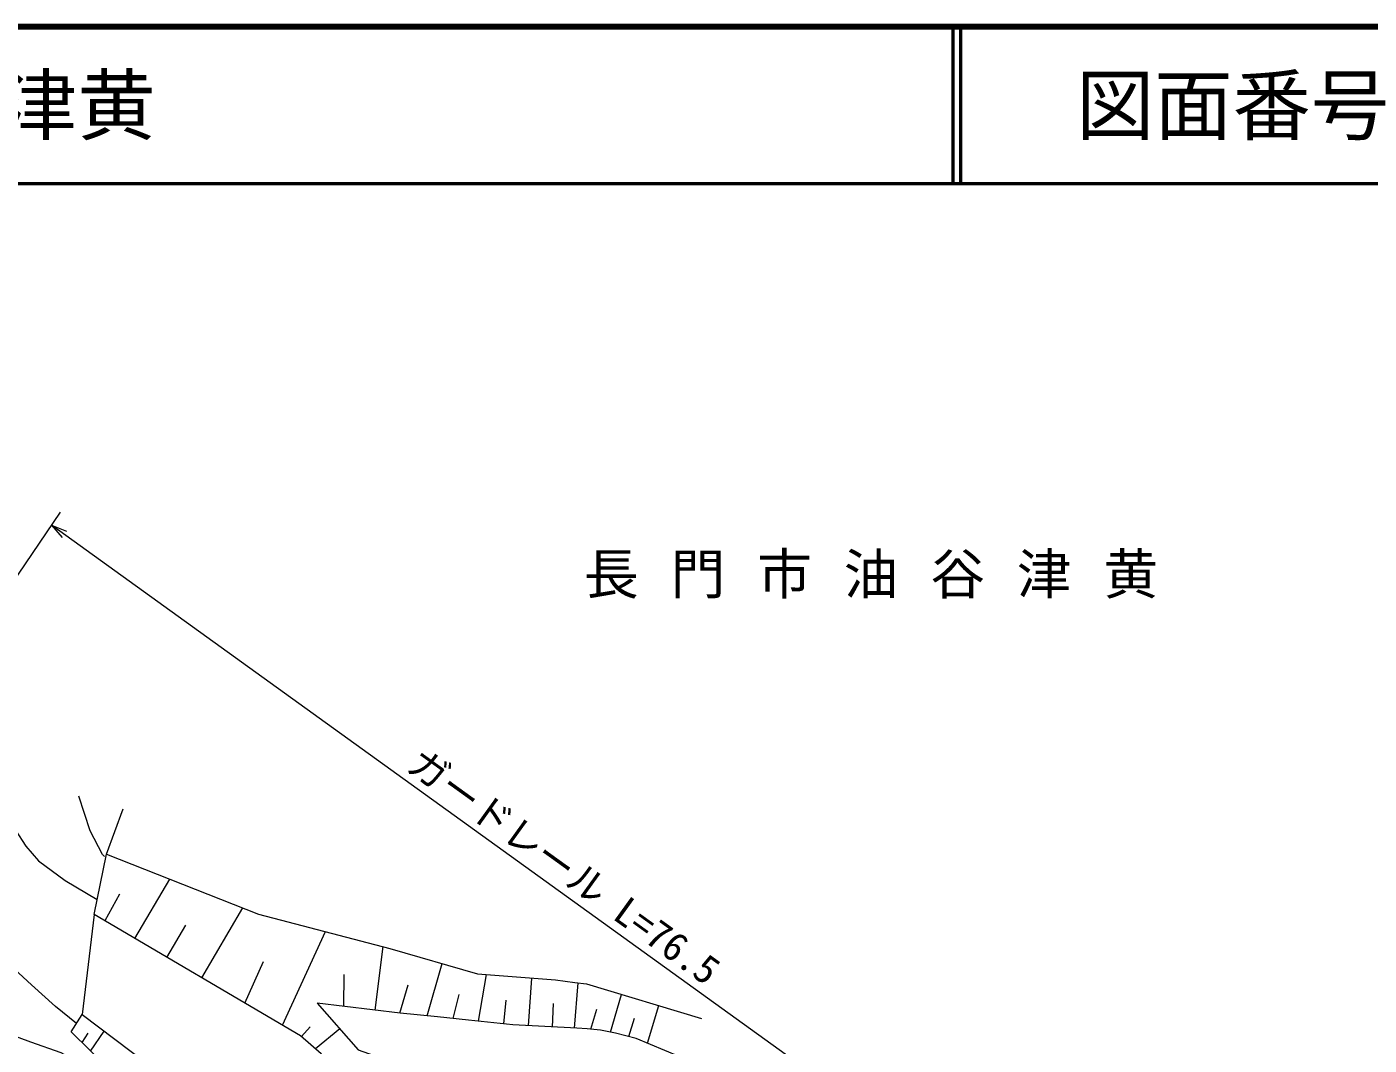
# Model space of a CAD drawing. Units: millimetres, scale not verified. Extents: x 40000 to 680000, y 20000 to 380000.
# Drawn here: x 449615 to 535345, y 314979 to 380000 of the extents above; entities that cross this region are included whole.
import ezdxf
from ezdxf.enums import TextEntityAlignment as Align

# ---------------------------------------------------------------- set-up
doc = ezdxf.new("R2010")
doc.units = ezdxf.units.MM
doc.header["$LTSCALE"] = 1000
for name, color, linetype, lineweight in [('M-BGD', 7, 'Continuous', 13), ('M-STR-HTXT', 7, 'Continuous', 13), ('M-TTL', 2, 'Continuous', 140), ('M-TTL-LINE', 7, 'Continuous', 50), ('M-TTL-TXT', 7, 'Continuous', 13)]:
    doc.layers.add(name, color=color, linetype=linetype, lineweight=lineweight)
doc.layers.add('M-BMK-HTXT', color=7, linetype='Continuous')
doc.styles.add('ＭＳ ゴシック', font='')
doc.styles.get('ＭＳ ゴシック').set_extended_font_data('MS Gothic')

msp = doc.modelspace()

# ---------------------------------------------------------------- linework, layer by layer
at = {"layer": 'M-BGD'}
for p, q in [((454699, 327168), (455767, 330078)), ((456517, 321780), (458746, 325577)), ((455531, 324630), (454592, 322911)), ((453909, 323312), (453154, 316938)), ((460786, 319274), (463411, 323745)), ((458565, 320579), (459774, 322639)), ((465936, 316251), (468684, 322233)), ((471862, 317210), (472363, 321270)), ((463530, 317664), (464720, 320311)), ((475179, 316847), (476147, 320184)), ((469853, 319481), (469829, 317462)), ((478459, 316500), (478964, 319487)), ((481651, 316218), (481859, 319260)), ((484584, 316062), (484821, 318955)), ((473438, 317014), (473964, 318839)), ((476841, 316674), (477219, 318219)), ((486883, 315814), (487603, 318217)), ((480081, 316330), (480235, 317853)), ((483178, 316137), (483258, 317641)), ((485636, 315998), (486022, 317286)), ((489250, 315107), (489969, 317507)), ((488070, 315526), (488421, 316696)), ((453140, 315142), (453537, 315745)), ((453688, 314604), (454552, 315882)), ((467720, 316143), (467150, 315522)), ((469601, 316024), (468043, 314735))]:
    msp.add_line(p, q, dxfattribs=at)
for points in [[(452782, 316351), (451453, 317447), (449916, 318830), (448550, 320096), (447368, 321229), (446307, 322302), (445361, 323354), (444543, 324405), (443871, 325434), (443358, 326429), (442979, 327456), (442700, 328591), (442489, 329864), (442321, 331293), (442194, 332916), (442118, 334576)], [(454585, 327033), (454454, 327144), (453660, 328670), (452938, 330875)], [(448292, 329975), (448880, 328708), (449554, 327686), (450367, 326747), (452066, 325497), (454107, 324279)], [(453909, 323312), (454699, 327168), (464413, 323351), (472796, 321156), (478400, 319531), (483371, 319142), (484615, 318980), (485354, 318891), (492711, 316686)], [(474702, 299300), (471047, 307834), (470083, 310653), (469546, 312400), (468402, 314418), (467095, 315571), (453909, 323312)], [(479501, 287996), (475922, 291082), (473095, 293976), (467518, 299561), (461398, 305912), (455804, 311893), (453162, 313742), (451816, 314495), (449874, 315176), (446624, 316362), (445327, 317112), (444035, 317961), (443370, 319315)], [(498910, 311837), (498602, 311936), (492183, 313881), (488534, 315407), (487203, 315750), (486244, 315941), (485394, 316021), (484746, 316054), (480645, 316271), (477817, 316567), (475839, 316783), (473451, 317012), (468155, 317670)], [(468155, 317670), (470785, 314675), (474258, 313455), (476343, 312131), (480884, 310958), (485954, 310023), (489183, 307732), (491220, 306312), (493491, 305554), (496711, 304161), (503500, 302400), (506949, 301400), (510059, 299630), (512253, 298285), (515160, 296516)], [(452448, 315822), (453154, 316938), (465493, 307614), (469582, 302987), (472246, 300839), (474702, 299300)], [(457205, 311149), (452448, 315822)]]:
    msp.add_lwpolyline(points, dxfattribs=at)
at = {"layer": 'M-STR-HTXT'}
for p, q in [((442743, 335730), (451762, 349007)), ((514264, 302723), (451200, 348179)), ((451200, 348179), (451865, 347392)), ((451200, 348179), (452158, 347797))]:
    msp.add_line(p, q, dxfattribs=at)
at = {"layer": 'M-TTL'}
msp.add_line((680000, 380000), (40000, 380000), dxfattribs=at)
at = {"layer": 'M-TTL-LINE'}
for p, q in [((508747, 380000), (508747, 370000)), ((509247, 380000), (509247, 370000)), ((40000, 370000), (680000, 370000))]:
    msp.add_line(p, q, dxfattribs=at)

# ---------------------------------------------------------------- texts
at = {"layer": 'M-BMK-HTXT', "insert": (504549, 343489), "char_height": 2566, "attachment_point": 8, "style": 'ＭＳ ゴシック'}
msp.add_mtext('\\T1.58;長門市油谷津黄', dxfattribs=at)
at = {"layer": 'M-STR-HTXT', "style": 'ＭＳ ゴシック'}
msp.add_text('ガードレール L=76.5', height=1833, rotation=324.216, dxfattribs=at).set_placement((473437, 332151), align=Align.BOTTOM_LEFT)
at = {"layer": 'M-TTL-TXT', "style": 'ＭＳ ゴシック'}
msp.add_text('地 名      長門市日置野田\u3000油谷津黄', height=3666, dxfattribs=at).set_placement((370380, 375000), align=Align.MIDDLE_LEFT)
msp.add_text('図面番号', height=3666, dxfattribs=at).set_placement((526622, 375000), align=Align.MIDDLE_CENTER)

doc.saveas('drawing.dxf')
